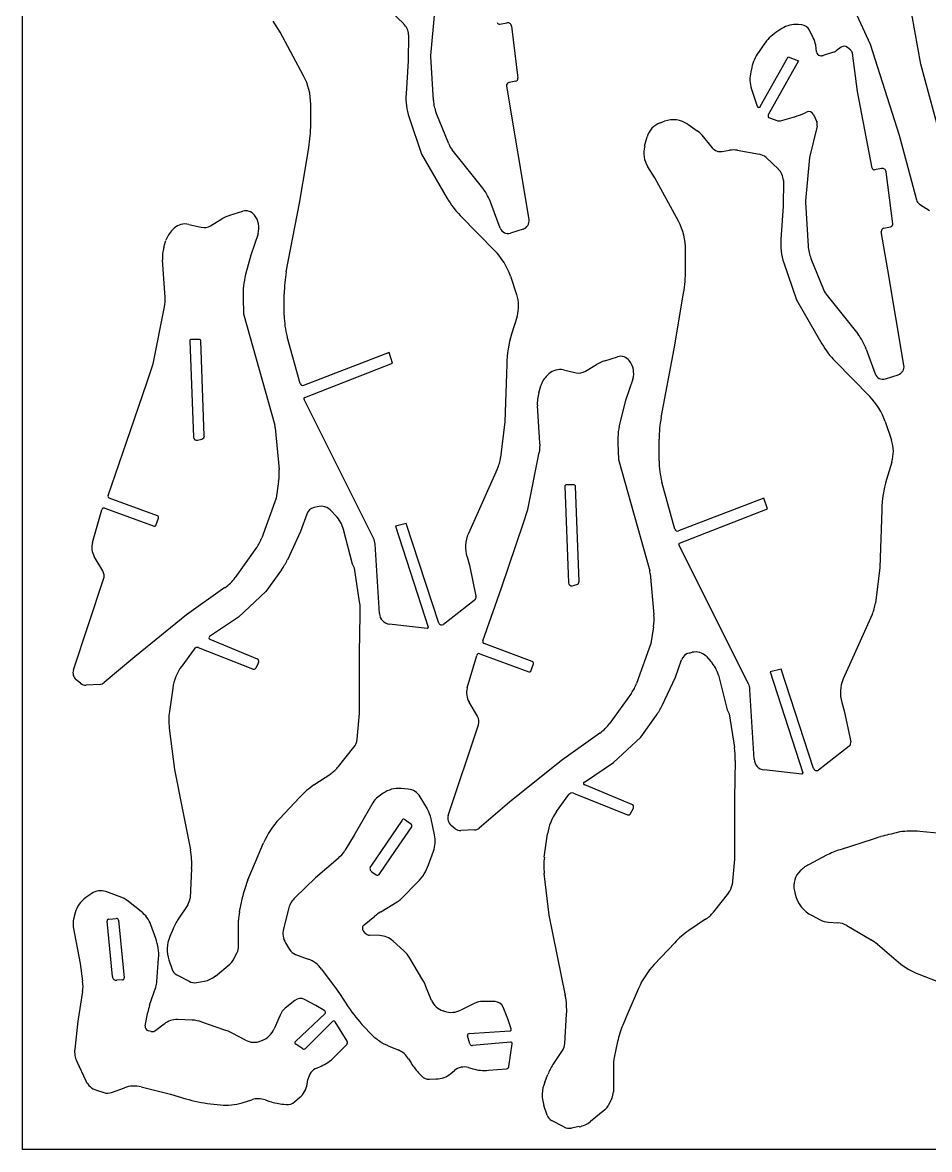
# Model space of a CAD drawing. Extents: x 0 to 611, y 0 to 482.
# Drawn here: x 0 to 250.7, y 0 to 311.5 of the extents above; entities that cross this region are included whole.
import ezdxf

# ---------------------------------------------------------------- set-up
doc = ezdxf.new("R2010")
doc.units = 0
doc.layers.add('CYAN', color=4, linetype='CONTINUOUS')

msp = doc.modelspace()

# ---------------------------------------------------------------- linework, layer by layer
at = {"layer": 'CYAN'}
for p, q in [((0, 0), (0, 482.07)), ((219.94, 337.07), (234.33, 305.51)), ((248.38, 300.01), (244.41, 321.91)), ((71.23, 308.84), (69.25, 311.9)), ((101.92, 314.44), (105.33, 311.21)), ((112.84, 302.41), (113.98, 314.44)), ((77.72, 296.81), (71.23, 308.84)), ((131.96, 311.07), (133.87, 311.45)), ((135.19, 310.51), (136.96, 296.15)), ((209.93, 309.85), (208.3, 308.77)), ((215.42, 310.9), (214.48, 311)), ((218.62, 307.31), (217.54, 309.43)), ((106.72, 308.15), (106.65, 300.95)), ((204.96, 305.47), (203.43, 303.28)), ((234.33, 305.51), (242.39, 280.37)), ((219.52, 303.46), (219.28, 305.26)), ((224.25, 303.35), (221.33, 302.45)), ((226.34, 304.71), (224.98, 303.7)), ((228.98, 303.84), (228.04, 304.64)), ((230.82, 292.47), (229.43, 303.07)), ((106.65, 300.95), (106.03, 291.85)), ((113.6, 289.97), (112.84, 302.1)), ((201.62, 299.11), (201.34, 297.89)), ((203.98, 288.3), (211.7, 302.06)), ((214.55, 300.92), (206.17, 286)), ((211.7, 302.06), (214.55, 300.92)), ((255.5, 273.46), (248.38, 300.01)), ((133.8, 293.93), (140.02, 257.08)), ((136.34, 295.28), (134.5, 294.94)), ((201.55, 293.13), (203.11, 288.4)), ((234.89, 271.27), (230.82, 292.47)), ((79.67, 283.4), (79.67, 288.92)), ((216.19, 286.49), (216.77, 286.77)), ((106.86, 285.28), (110.33, 275.12)), ((117.84, 277.97), (114.37, 286.56)), ((176.28, 283.78), (177.53, 284.23)), ((206.48, 285.17), (208.82, 284.37)), ((209.51, 284.37), (213.47, 285.49)), ((218.65, 286.11), (219.56, 284.09)), ((183.92, 283.4), (186.53, 281.59)), ((187.85, 280.37), (190.63, 276.93)), ((219.7, 282.88), (217.61, 274.22)), ((242.39, 280.37), (247.16, 262.47)), ((172, 277.35), (172.7, 279.95)), ((78.49, 272.97), (79.15, 276.97)), ((110.33, 275.12), (117.39, 262.92)), ((127.27, 265.7), (118.82, 276.31)), ((193.45, 275.89), (195.43, 276.2)), ((197.62, 276.2), (203.71, 275.12)), ((205.58, 274.22), (208.96, 270.95)), ((217.61, 274.22), (216.5, 262.19)), ((76.58, 261.6), (78.49, 272.97)), ((174.85, 268.59), (172.91, 271.65)), ((237.5, 271.19), (235.58, 270.82)), ((181.36, 256.6), (174.85, 268.59)), ((240.59, 255.9), (238.78, 270.29)), ((210.35, 267.89), (210.31, 260.73)), ((216.5, 262.19), (216.46, 261.85)), ((216.46, 261.85), (217.19, 249.71)), ((57.32, 258.23), (60.9, 259.34)), ((72.93, 242.62), (76.58, 261.6)), ((132.06, 254.68), (129.59, 261.43)), ((210.31, 260.73), (209.65, 251.59)), ((247.99, 261.32), (250.74, 259.55)), ((45.95, 255.73), (49.43, 254.93)), ((52, 255.34), (55.1, 257.26)), ((121.01, 258.19), (130.57, 248.42)), ((41.47, 254.2), (41.92, 254.65)), ((65.11, 253.15), (63.09, 247.24)), ((138.39, 254.41), (134.91, 253.3)), ((239.23, 243.14), (237.43, 253.71)), ((238.12, 254.72), (239.96, 255.03)), ((39.11, 249.4), (39.66, 251.31)), ((63.09, 247.24), (61.67, 241.85)), ((183.3, 243.14), (183.3, 248.71)), ((217.96, 246.31), (221.47, 237.72)), ((39.42, 235.63), (38.69, 245.86)), ((210.49, 245.05), (213.96, 234.87)), ((243.68, 216.83), (239.23, 243.14)), ((134.87, 241.44), (136.61, 236.36)), ((60.97, 235.49), (61.11, 230.98)), ((72.37, 230.56), (72.37, 236.54)), ((180.2, 221.35), (182.78, 236.75)), ((213.96, 234.87), (221.02, 222.67)), ((222.44, 236.05), (230.89, 225.45)), ((36.08, 217.18), (39.25, 232.92)), ((61.11, 230.98), (69.73, 200.21)), ((136.72, 230.28), (135.22, 225.41)), ((76.75, 211.72), (73.14, 224.68)), ((46.27, 223.54), (47.31, 196.87)), ((48.91, 223.92), (46.61, 223.92)), ((50.26, 197.29), (49.33, 223.5)), ((176.56, 202.37), (180.2, 221.35)), ((233.26, 221.21), (235.69, 214.43)), ((101.33, 220.27), (77.72, 211.23)), ((102.31, 217.35), (101.33, 220.27)), ((160.95, 218.01), (164.53, 219.12)), ((34.34, 211.96), (36.08, 217.18)), ((78.04, 207.86), (102.31, 217.35)), ((133.9, 217.07), (133.38, 201.15)), ((149.58, 215.47), (153.05, 214.7)), ((155.63, 215.12), (158.72, 217)), ((224.63, 217.94), (234.23, 208.17)), ((28.78, 195.52), (34.34, 211.96)), ((145.06, 213.98), (145.55, 214.39)), ((168.7, 212.93), (166.72, 207.02)), ((238.54, 213.04), (242.05, 214.15)), ((142.73, 209.18), (143.26, 211.06)), ((97.02, 168.96), (77.83, 207.34)), ((166.72, 207.02), (165.29, 201.6)), ((143.05, 195.38), (142.35, 205.6)), ((69.87, 199.48), (70.91, 188.01)), ((133.38, 201.15), (132.16, 191.31)), ((238.51, 201.19), (240.24, 196.11)), ((48.35, 196.04), (49.6, 196.39)), ((176, 190.34), (176, 196.32)), ((23.67, 180.82), (28.78, 195.52)), ((164.6, 195.24), (164.74, 190.72)), ((139.74, 176.95), (142.87, 192.67)), ((164.74, 190.72), (173.39, 159.95)), ((131.26, 188.08), (123.26, 170.28)), ((240.31, 190.03), (238.85, 185.16)), ((70.81, 184.67), (70.12, 180.05)), ((180.38, 171.5), (176.77, 184.46)), ((149.89, 183.32), (150.94, 156.62)), ((152.5, 183.7), (150.24, 183.7)), ((153.89, 157.04), (152.92, 183.25)), ((37.3, 175.18), (23.98, 180.08)), ((70.12, 180.05), (66.15, 169.1)), ((81.48, 177.68), (80.61, 177.47)), ((204.96, 180.05), (181.36, 170.98)), ((205.93, 177.13), (204.96, 180.05)), ((19.33, 167.81), (21.9, 176.81)), ((22.77, 177.27), (36.36, 172.26)), ((36.85, 172.51), (37.61, 174.52)), ((78.56, 175.6), (76.86, 170.8)), ((86.63, 175.18), (85.45, 176.47)), ((138.49, 173.2), (139.74, 176.95)), ((181.67, 167.64), (205.93, 177.13)), ((237.53, 176.85), (237.01, 160.9)), ((91.21, 161.8), (88.75, 171.36)), ((106.09, 173.03), (103.14, 172.3)), ((103.14, 172.3), (112.1, 144.35)), ((115.1, 145.53), (106.09, 173.03)), ((132.41, 155.26), (138.49, 173.2)), ((76.86, 170.8), (73.21, 162.98)), ((64.73, 166.39), (58.78, 158.08)), ((98.65, 148.13), (97.47, 167.36)), ((200.68, 128.74), (181.49, 167.12)), ((22.18, 159.99), (19.85, 163.92)), ((122.89, 163.81), (123.55, 161.52)), ((71.61, 160.27), (67.3, 154.22)), ((91.77, 160.69), (91.21, 161.8)), ((93.2, 151.37), (91.77, 160.69)), ((123.55, 161.52), (125.35, 152.97)), ((173.5, 159.23), (174.54, 147.76)), ((237.01, 160.9), (235.79, 151.06)), ((14.08, 132.56), (22.42, 157.63)), ((151.98, 155.82), (153.23, 156.17)), ((55.97, 155.3), (45.36, 147.76)), ((67.3, 154.22), (59.72, 147.16)), ((127.27, 140.59), (132.41, 155.26)), ((124.9, 151.79), (116.38, 145.15)), ((45.36, 147.76), (31.04, 136.18)), ((59.72, 147.16), (51.73, 141.77)), ((93.16, 137.33), (93.37, 147.76)), ((234.89, 147.86), (229.5, 135.8)), ((111.86, 144.04), (101.4, 145.22)), ((112.1, 144.35), (111.86, 144.04)), ((174.44, 144.45), (173.74, 139.83)), ((51.79, 141.08), (64.87, 135.65)), ((47.41, 138.34), (44.01, 133.64)), ((63.65, 132.77), (48.67, 138.71)), ((93.16, 120.47), (93.16, 137.33)), ((140.92, 134.93), (127.61, 139.83)), ((173.74, 139.83), (169.78, 128.84)), ((184.27, 137.22), (185.14, 137.43)), ((31.04, 136.18), (22.6, 129.05)), ((65.24, 134.65), (64.48, 133.09)), ((122.95, 127.59), (125.56, 136.56)), ((126.43, 137.05), (139.99, 132.01)), ((140.51, 132.25), (141.24, 134.27)), ((180.49, 130.55), (182.19, 135.34)), ((189.07, 136.25), (190.25, 134.93)), ((229.5, 135.8), (226.89, 130.06)), ((192.37, 131.11), (194.84, 121.54)), ((209.72, 132.8), (206.73, 132.04)), ((206.73, 132.04), (215.74, 104.09)), ((218.72, 105.31), (209.72, 132.8)), ((16.03, 128.88), (14.87, 129.82)), ((21.34, 128.56), (17.55, 128.36)), ((176.83, 122.72), (180.49, 130.55)), ((41.54, 127.49), (40.6, 121.06)), ((168.35, 126.17), (162.41, 117.86)), ((202.25, 107.88), (201.1, 127.1)), ((125.8, 119.74), (123.47, 123.67)), ((194.84, 121.54), (195.4, 120.43)), ((226.54, 123.56), (227.17, 121.27)), ((92.53, 113.41), (93.16, 120.47)), ((170.92, 113.96), (175.24, 120.05)), ((195.4, 120.43), (196.82, 111.11)), ((227.17, 121.27), (228.98, 112.72)), ((40.57, 116.5), (41.99, 104.99)), ((117.7, 92.31), (126.05, 117.37)), ((159.59, 115.08), (148.99, 107.5)), ((163.34, 106.94), (170.92, 113.96)), ((87.35, 105.86), (91.6, 111.19)), ((228.56, 111.53), (220.04, 104.89)), ((148.99, 107.5), (134.67, 95.96)), ((155.35, 101.52), (163.34, 106.94)), ((197, 107.53), (196.82, 97.07)), ((41.99, 104.99), (44.21, 93.91)), ((80.58, 100.76), (85.2, 103.88)), ((215.49, 103.78), (205.03, 104.93)), ((215.74, 104.09), (215.49, 103.78)), ((106.61, 99.61), (104.63, 99.78)), ((168.49, 95.4), (155.45, 100.82)), ((71.02, 91.4), (76.69, 97.42)), ((99.7, 98.46), (98.24, 97.42)), ((111.93, 94.12), (109.95, 97.52)), ((147.64, 93.38), (151.04, 98.08)), ((152.29, 98.5), (167.27, 92.51)), ((196.82, 97.07), (196.82, 80.21)), ((44.21, 93.91), (46.4, 82.85)), ((96.81, 95.78), (91.73, 86.85)), ((134.67, 95.96), (126.22, 88.8)), ((168.11, 92.86), (168.88, 94.39)), ((104.95, 91.06), (96.26, 78.3)), ((106.44, 90.61), (105.61, 91.19)), ((107.41, 89.95), (106.44, 90.61)), ((113.88, 86.99), (112.97, 91.44)), ((103.07, 82.61), (107.59, 89.14)), ((119.65, 88.66), (118.51, 89.6)), ((124.97, 88.34), (121.18, 88.13)), ((144.26, 80.84), (145.16, 87.23)), ((242.54, 87.76), (242.19, 87.68)), ((260.16, 86.71), (248.1, 87.89)), ((63.65, 77.74), (66.64, 84.73)), ((91.73, 86.85), (89.09, 82.61)), ((235.2, 85.81), (226.03, 82.85)), ((98.59, 76.04), (103.07, 82.61)), ((112.25, 78.68), (113.6, 82.47)), ((222.27, 81.32), (217.47, 78.79)), ((87.25, 80.45), (80.96, 75.07)), ((196.82, 80.21), (196.16, 73.19)), ((46.75, 77.64), (46.3, 69.47)), ((62.33, 74.58), (63.65, 77.74)), ((80.96, 75.07), (75.36, 69.68)), ((96.53, 76.77), (97.78, 75.9)), ((145.62, 64.74), (144.23, 76.25)), ((104.81, 69.4), (109.29, 73.96)), ((19.12, 70.76), (17.48, 69.61)), ((26.73, 69.95), (23.01, 71.27)), ((32.81, 65.75), (29.27, 68.57)), ((59.96, 65.65), (60.9, 70.06)), ((195.22, 70.93), (190.98, 65.61)), ((213.4, 71.48), (213.58, 70.61)), ((45.68, 67.63), (43.07, 63.7)), ((73.63, 66.76), (72.13, 60.99)), ((99.04, 65.65), (103.59, 68.42)), ((14.56, 65.4), (14.11, 63.7)), ((24.85, 47.78), (23.36, 63.14)), ((23.74, 63.67), (24.99, 63.77)), ((24.99, 63.77), (25.93, 63.87)), ((26.52, 63.35), (28.09, 47.47)), ((59.72, 56.15), (59.72, 63.35)), ((94.41, 62.1), (97.37, 64.5)), ((150.07, 42.6), (145.62, 64.74)), ((188.83, 63.63), (184.21, 60.5)), ((218.27, 64.64), (220.53, 63.46)), ((222.79, 62.83), (225.36, 62.66)), ((14.04, 61.54), (15.92, 51.43)), ((36.85, 58.31), (35.49, 62.1)), ((41.6, 60.95), (40.7, 58.83)), ((94.76, 59.81), (94.24, 60.43)), ((98.76, 59.11), (95.94, 59.21)), ((227.87, 61.89), (234.58, 57.96)), ((72.72, 57.1), (73.84, 55.25)), ((105.4, 54.94), (102.44, 57.62)), ((180.31, 57.16), (174.64, 51.15)), ((236.35, 56.71), (242.22, 51.74)), ((58.26, 52.33), (59.3, 54.41)), ((75.5, 53.93), (79.01, 52.64)), ((15.92, 51.43), (16.61, 46.49)), ((37.16, 46.46), (37.61, 52.82)), ((40.49, 52.4), (41.4, 49.72)), ((53.36, 47.95), (57.35, 51.22)), ((82.7, 49.86), (86.73, 44.41)), ((110.4, 47.29), (107.1, 52.85)), ((27.6, 46.91), (26.07, 46.77)), ((42.62, 48.3), (46.03, 46.49)), ((247.78, 48.47), (257.83, 44.58)), ((16.61, 43.64), (15.26, 35.51)), ((35.14, 39.85), (36.85, 44.89)), ((48.18, 46.15), (50.26, 46.52)), ((86.73, 44.41), (87.67, 43.15)), ((113.11, 41.21), (111.52, 45.07)), ((170.3, 44.51), (167.27, 37.49)), ((75.29, 41.21), (72.65, 39.05)), ((81.07, 39.82), (77.97, 41.45)), ((87.67, 43.15), (90.07, 39.43)), ((130.64, 40.86), (127.27, 40.93)), ((33.89, 34.19), (34.62, 37.94)), ((75.43, 29.84), (83.63, 37.63)), ((83.57, 38.29), (81.07, 39.82)), ((116.66, 38.18), (116.31, 38.29)), ((124.9, 40.37), (121.18, 38.53)), ((134.18, 36.1), (132.86, 39.33)), ((149.93, 29.25), (150.41, 37.39)), ((167.27, 37.49), (165.95, 34.36)), ((15.26, 35.51), (14.42, 27.72)), ((39.14, 34.67), (36.88, 32.93)), ((46.89, 35.75), (42.86, 35.89)), ((55.65, 33.11), (49.57, 35.23)), ((71.19, 37.14), (69.56, 33.32)), ((85.72, 35.37), (78.25, 27.89)), ((89.72, 29.95), (86.42, 35.3)), ((135.12, 33.32), (134.18, 36.1)), ((35.59, 32.62), (34.83, 32.83)), ((61.63, 30.22), (57.95, 32.14)), ((94.45, 33.94), (96.32, 31.96)), ((123.68, 29.21), (123.05, 31.44)), ((123.47, 32.06), (134.74, 32.76)), ((66.29, 30.12), (65.98, 30.01)), ((77.45, 27.82), (75.53, 29.08)), ((86.07, 25.46), (89.62, 29)), ((101.3, 28.59), (103.87, 27.51)), ((134.91, 29.66), (124.38, 28.76)), ((134.46, 22.92), (135.36, 29.18)), ((164.53, 29.81), (163.59, 25.43)), ((106.72, 25.04), (107.41, 23.93)), ((146.66, 23.48), (149.3, 27.37)), ((14.98, 24.35), (17.48, 19)), ((81.38, 22.51), (82.56, 23.03)), ((118.4, 20.98), (119.41, 21.81)), ((123.3, 22.64), (124.52, 22.3)), ((128.79, 21.88), (133.8, 22.3)), ((163.34, 23.09), (163.34, 15.9)), ((78.7, 18.05), (78.91, 19.37)), ((109.81, 20.84), (110.33, 20.32)), ((112.52, 19.41), (114.4, 19.48)), ((144.37, 18.58), (145.24, 20.73)), ((20.47, 16.39), (22.52, 15.73)), ((24.61, 15.76), (28.16, 17.05)), ((32.78, 17.29), (40.88, 15.31)), ((40.88, 15.31), (45.12, 14.02)), ((52, 12.63), (54.71, 12.32)), ((60.69, 12.91), (63.37, 13.75)), ((67.12, 13.71), (68.38, 13.29)), ((72.2, 12.49), (72.93, 12.39)), ((75.19, 13.12), (76.61, 14.33)), ((162.93, 14.16), (161.89, 12.08)), ((145.03, 9.47), (144.12, 12.18)), ((160.98, 10.96), (156.98, 7.7)), ((149.65, 6.23), (146.24, 8.05)), ((153.89, 6.31), (151.81, 5.92)), ((610.62, 0), (0, 0))]:
    msp.add_line(p, q, dxfattribs=at)
for centre, radius, start, end in [((102.3, 307.99), 4.42, 2.0117, 46.7237), ((131.82, 311.62), 0.565, 189.9036, 284.3269), ((134.12, 310.41), 1.07, 5.4237, 103.896), ((214.89, 298.77), 11.98, 123.3952, 145.9832), ((213.87, 303.8), 7.22, 85.1497, 123.1004), ((215.16, 308.25), 2.66, 26.3675, 84.4781), ((212.82, 304.32), 6.53, 8.3235, 27.3359), ((115.03, 302.26), 2.2, 175.9255, 184.0745), ((213.55, 296.41), 12.23, 145.8028, 167.2242), ((220.7, 303.57), 1.19, 185.4227, 222.8684), ((220.75, 303.56), 1.22, 220.9834, 256.29), ((220.75, 304.21), 1.86, 261.2643, 288.263), ((223.64, 305.61), 2.34, 285.0918, 304.9934), ((227.14, 303.59), 1.38, 49.4675, 125.6935), ((228.04, 302.77), 1.42, 12.1283, 48.607), ((62.66, 288.9), 17.01, 0.0642, 27.7005), ((136.2, 296.04), 0.772, 280.4489, 8.2518), ((209.96, 295.89), 8.85, 166.8883, 198.1597), ((134.67, 294.07), 0.885, 101.592, 189.1597), ((122.65, 290.62), 16.67, 175.7735, 198.6954), ((124.34, 290.6), 10.76, 183.3597, 202.0395), ((203.57, 288.53), 0.473, 195.4576, 331.1686), ((217.38, 285.49), 1.41, 25.9083, 115.3649), ((178.15, 278.44), 5.66, 109.2877, 164.5152), ((179.92, 277.63), 7.02, 55.2207, 109.9211), ((206.7, 285.72), 0.593, 151.8879, 249.1338), ((209.17, 285.45), 1.13, 252.1399, 287.8601), ((208.33, 303.49), 18.72, 285.9575, 294.8208), ((217.89, 283.29), 1.85, 347.148, 25.7801), ((40.53, 283.34), 39.14, 350.6321, 0.0884), ((182.85, 276.27), 6.47, 39.3257, 55.2772), ((124.03, 280.48), 6.68, 202.0596, 218.7092), ((178.79, 275.51), 7.03, 164.8002, 213.2628), ((192.94, 278.83), 2.99, 219.5077, 279.8619), ((196.53, 269.66), 6.64, 80.5036, 99.4964), ((203.14, 271.55), 3.61, 47.4796, 81.0125), ((235.45, 271.37), 0.574, 190.8808, 283.3497), ((237.71, 270.13), 1.08, 8.6681, 101.276), ((205.93, 267.73), 4.42, 2.1035, 46.8183), ((114.72, 256.11), 15.79, 19.6836, 37.4247), ((138.15, 275.06), 24.04, 210.3127, 224.5358), ((249.07, 262.99), 1.98, 195.0974, 236.993), ((61.75, 256.54), 2.93, 36.9512, 106.8898), ((44.96, 251.36), 4.48, 77.1599, 132.671), ((60.01, 249.03), 9.58, 106.3052, 120.8725), ((59.93, 254.81), 5.44, 342.2395, 39.9177), ((137.69, 256.67), 2.37, 287.1319, 10.113), ((166.3, 248.7), 17, 0.0126, 27.6699), ((239.82, 255.79), 0.778, 280.8764, 7.8243), ((45.83, 249.45), 6.45, 132.5527, 163.2013), ((50.21, 258.26), 3.42, 256.7452, 301.5291), ((134.21, 255.49), 2.3, 200.4845, 287.6467), ((238.3, 253.85), 0.882, 101.3699, 189.3818), ((48.7, 246.47), 10.03, 162.9936, 183.4967), ((226.28, 250.39), 16.68, 175.8659, 198.6687), ((227.94, 250.33), 10.76, 183.2635, 201.9436), ((117.36, 235.46), 18.51, 18.8595, 44.4762), ((144.16, 243.12), 39.14, 350.6324, 0.0361), ((83.41, 236.26), 22.45, 165.5613, 181.9482), ((104.58, 236.65), 32.21, 169.3173, 180.2022), ((227.67, 240.21), 6.68, 201.9183, 218.5433), ((29.34, 234.92), 10.11, 348.6015, 4.0565), ((127.3, 233.16), 9.85, 342.9727, 18.9483), ((94.44, 230.45), 22.07, 179.7369, 195.1609), ((163.8, 216.62), 29.9, 162.8898, 179.1353), ((218.45, 215.74), 15.79, 20.2825, 37.978), ((46.61, 223.57), 0.349, 89.8621, 185.769), ((48.91, 223.5), 0.42, 0, 90), ((241.77, 234.8), 24.04, 210.3127, 224.5358), ((165.36, 216.31), 2.94, 36.3592, 106.5131), ((148.59, 211.11), 4.48, 77.2135, 132.7767), ((153.83, 218.04), 3.42, 256.8868, 301.6478), ((163.76, 208.85), 9.58, 107.0373, 121.6876), ((163.55, 214.6), 5.42, 342.1076, 39.5537), ((241.36, 216.41), 2.36, 286.9992, 10.2457), ((149.44, 209.25), 6.44, 132.8246, 163.7375), ((237.84, 215.23), 2.3, 200.4096, 287.5267), ((77.46, 211.91), 0.729, 195.2262, 291.6437), ((152.36, 206.34), 10.04, 163.5532, 184.1886), ((78.16, 207.51), 0.372, 108.9568, 207.2134), ((220.97, 195.25), 18.51, 18.7102, 44.2684), ((65.89, 199.1), 4, 5.4659, 16.0592), ((187.07, 196), 22.49, 165.5767, 181.9328), ((208.21, 196.4), 32.21, 169.3183, 180.1391), ((48.17, 196.88), 0.859, 180.3379, 282.4229), ((49.37, 197.25), 0.895, 285.1597, 2.6954), ((132.97, 194.66), 10.11, 348.6015, 4.0565), ((230.89, 192.96), 9.87, 342.7169, 18.6392), ((121.18, 192.62), 11.06, 335.7197, 353.1773), ((198.07, 190.24), 22.07, 179.7369, 195.1609), ((57.29, 186.78), 13.68, 351.1389, 5.1526), ((267.43, 176.36), 29.9, 162.8863, 179.0623), ((24.19, 180.61), 0.563, 158.0851, 248.0851), ((150.24, 183.35), 0.346, 89.4065, 185.326), ((152.5, 183.28), 0.415, 355.129, 90.0991), ((82.41, 173.66), 4.13, 42.7948, 103.0607), ((22.53, 176.67), 0.65, 68.5537, 166.7678), ((37.12, 174.7), 0.516, 340.3014, 70.3014), ((81.26, 174.7), 2.85, 103.2095, 161.5377), ((80.18, 169.11), 8.86, 14.7196, 43.2673), ((36.47, 172.65), 0.409, 255.0406, 338.654), ((181.08, 171.64), 0.719, 191.45, 292.3685), ((55.55, 172.93), 11.27, 324.5236, 340.1371), ((93.32, 167.06), 4.16, 4.1643, 27.2157), ((131.58, 166.55), 9.12, 155.8371, 197.4736), ((24.15, 166.48), 5.01, 164.5259, 210.7443), ((181.82, 167.3), 0.372, 113.8781, 209.2521), ((57.86, 170.18), 16.95, 324.1976, 334.8492), ((19.72, 158.54), 2.85, 341.2976, 30.5841), ((169.49, 159.04), 4.01, 2.7492, 13.2457), ((49.35, 164.81), 11.59, 304.8066, 324.4556), ((151.8, 156.67), 0.871, 183.6114, 281.6023), ((153, 157.03), 0.888, 284.8689, 0.7616), ((124.21, 152.73), 1.17, 306.473, 11.8422), ((75.26, 148.69), 18.13, 357.035, 8.4809), ((224.82, 152.44), 11.06, 335.5436, 352.8214), ((101.78, 148.33), 3.13, 183.5766, 263.0255), ((160.91, 146.52), 13.69, 351.2934, 5.1722), ((115.88, 145.82), 0.837, 200.1411, 306.5587), ((51.9, 141.44), 0.377, 117.535, 253.2991), ((127.81, 140.38), 0.581, 158.237, 250.1059), ((48.27, 137.75), 1.04, 67.9006, 145.6487), ((126.19, 136.45), 0.639, 68.4708, 170.2447), ((184.89, 134.44), 2.85, 102.5836, 161.5185), ((186.07, 133.4), 4.13, 43.4925, 103.0287), ((64.57, 134.97), 0.744, 334.6358, 66.7018), ((140.75, 134.44), 0.515, 340.4107, 71.0405), ((183.8, 128.85), 8.86, 14.7196, 43.2673), ((16.44, 131.76), 2.5, 161.25, 231.1359), ((55.14, 125.59), 13.74, 144.1415, 172.063), ((63.89, 133.4), 0.67, 248.8473, 332.1744), ((140.12, 132.39), 0.408, 250.2328, 340.2328), ((17.46, 130.58), 2.23, 229.8939, 272.2914), ((21.23, 130.69), 2.13, 273.0018, 309.8428), ((159.19, 132.75), 11.28, 324.2959, 339.7326), ((196.94, 126.92), 4.16, 2.4818, 25.8868), ((235.18, 126.36), 9.08, 155.9239, 197.9507), ((127.77, 126.23), 5.01, 164.2832, 210.8717), ((161.54, 130.03), 16.95, 323.9145, 334.4608), ((58.02, 118.64), 17.58, 172.1068, 186.9874), ((123.34, 118.28), 2.86, 341.4025, 30.4793), ((153, 124.58), 11.56, 304.7851, 324.4772), ((88.02, 114), 4.54, 321.7881, 352.5999), ((227.81, 112.46), 1.19, 308.9811, 12.4129), ((178.89, 108.45), 18.13, 357.1053, 8.4567), ((205.38, 108.04), 3.13, 182.9322, 263.5891), ((79.73, 112), 9.79, 303.992, 321.1877), ((219.53, 105.55), 0.835, 196.3267, 308.373), ((93.72, 81.5), 23.31, 124.3186, 136.9566), ((103.95, 92.45), 7.36, 84.6599, 125.2722), ((155.41, 101.17), 0.352, 98.821, 277.8539), ((101.13, 93.45), 4.91, 126.0545, 151.5737), ((106.25, 95.31), 4.31, 30.9073, 85.156), ((151.92, 97.52), 1.05, 69.2642, 147.7701), ((104.29, 89.59), 8.87, 11.9992, 30.6258), ((168.2, 94.71), 0.748, 334.7119, 66.997), ((87.69, 75.69), 22.91, 136.686, 156.7463), ((105.34, 90.84), 0.446, 52.6331, 150.9866), ((120.08, 91.54), 2.5, 162.0148, 231.0112), ((158.77, 85.34), 13.74, 144.1471, 172.0574), ((167.5, 93.14), 0.669, 250.1787, 335.1196), ((107.1, 89.46), 0.579, 326.962, 57.461), ((121.09, 90.36), 2.23, 229.9386, 272.3846), ((124.9, 90.47), 2.13, 271.7248, 308.2414), ((256.13, 23.59), 65.59, 102.2708, 104.7396), ((245.86, 65.92), 22.09, 84.1872, 98.6554), ((105.76, 85.22), 8.31, 340.7097, 12.2987), ((255.72, 23.5), 65.6, 106.2904, 108.2332), ((255.09, 23.34), 65.58, 103.8027, 105.7164), ((25.58, 78.85), 21.2, 356.7395, 10.8974), ((80.97, 87.69), 9.58, 310.9602, 327.9688), ((233.18, 59.9), 24.04, 107.3247, 117.0022), ((97.16, 77.67), 1.1, 145.1364, 235.3151), ((99.96, 83.08), 13.05, 315.6333, 340.3037), ((161.68, 78.41), 17.58, 172.0497, 187.0516), ((222.9, 68.46), 11.66, 117.7298, 132.3491), ((98.11, 76.4), 0.601, 237.0337, 322.4452), ((219.11, 72.85), 5.87, 133.8819, 193.4987), ((85.85, 64.66), 25.53, 157.1348, 167.785), ((191.65, 73.75), 4.55, 321.7496, 352.9242), ((21.71, 63.55), 7.39, 124.9265, 165.4964), ((21.57, 67.2), 4.32, 70.5226, 124.5742), ((23.8, 61.57), 8.89, 51.9975, 70.7247), ((42.58, 69.7), 3.73, 326.1712, 356.3999), ((79.75, 65.1), 6.34, 133.7783, 164.8495), ((100.16, 73.94), 6.49, 301.8538, 315.672), ((222.46, 72.77), 9.15, 193.6152, 242.7297), ((27.72, 59.21), 8.29, 20.4272, 52.0969), ((70.74, 63.33), 11.02, 167.8707, 179.9088), ((107.36, 51.75), 16.2, 120.9101, 128.0719), ((183.36, 71.74), 9.79, 303.992, 321.1877), ((18.83, 62.46), 4.88, 165.3307, 190.8403), ((23.81, 63.22), 0.455, 98.2874, 189.0339), ((25.97, 63.32), 0.553, 3.0925, 93.7131), ((56.2, 54.92), 15.79, 146.2542, 157.5488), ((223.1, 68.36), 5.54, 242.3418, 266.8139), ((225.03, 57.09), 5.58, 59.3872, 86.5615), ((76.9, 59.72), 4.93, 165.0504, 212.1234), ((95.12, 61.18), 1.16, 127.89, 220.1993), ((96.01, 60.82), 1.6, 218.9621, 267.6754), ((197.26, 41.2), 23.3, 124.0727, 130.414), ((24.57, 53.81), 13.08, 355.666, 20.1381), ((49.23, 55.33), 9.22, 157.6937, 198.5663), ((55.83, 56.16), 3.89, 333.3084, 359.9244), ((98.57, 53.35), 5.76, 47.7514, 88.0998), ((197.38, 41.3), 23.3, 130.8079, 137.102), ((227.92, 46.65), 13.13, 50.0807, 59.5451), ((76.62, 57.05), 3.32, 212.7823, 250.2508), ((99.36, 48.25), 9.01, 30.7091, 47.8877), ((55.22, 53.88), 3.41, 308.7759, 333.0828), ((76.2, 45.1), 8.05, 36.2608, 69.5825), ((191.36, 35.48), 22.91, 136.8411, 156.7879), ((254.74, 66.7), 19.51, 230.0806, 249.1072), ((25.93, 47.84), 1.08, 183.4769, 277.3017), ((27.66, 47.35), 0.444, 262.7312, 14.5452), ((43.77, 50.52), 2.5, 198.5651, 242.5977), ((49.06, 53.2), 6.78, 280.2081, 309.314), ((94.66, 38.01), 18.28, 22.7207, 30.5329), ((7.13, 45.07), 9.59, 351.4338, 8.5662), ((30.66, 46.94), 6.52, 341.6952, 355.7694), ((47.6, 49.4), 3.31, 241.5693, 280.0759), ((76.81, 39.3), 2.44, 61.7143, 128.5355), ((117.88, 43.22), 5.18, 202.8465, 252.3179), ((127.22, 35.86), 5.08, 89.4362, 117.1259), ((130.6, 38.43), 2.43, 21.7891, 89.0625), ((129.25, 38.59), 21.2, 356.7397, 10.8972), ((50.48, 34.64), 16.2, 161.2352, 168.2546), ((75.83, 35.11), 5.07, 128.8297, 156.3462), ((83.35, 37.93), 0.419, 313.3887, 58.0325), ((121.18, 59.76), 37.16, 213.1614, 224.0053), ((118.49, 43.94), 6.04, 252.3543, 296.4431), ((42.68, 30.12), 5.77, 88.2285, 127.8634), ((46.52, 26.72), 9.04, 70.2854, 87.6387), ((86.04, 35.08), 0.435, 30.6171, 137.5706), ((189.49, 24.47), 25.53, 157.2115, 167.9256), ((35.04, 33.98), 1.17, 169.616, 259.616), ((35.9, 34.18), 1.58, 258.8323, 308.3607), ((49.7, 15.83), 18.27, 63.1578, 70.9878), ((64, 35.73), 6.05, 292.1655, 336.559), ((106.94, 42.27), 14.8, 224.1613, 235.9376), ((123.5, 31.59), 0.475, 93.6497, 198.4632), ((134.72, 33.18), 0.42, 271.6773, 19.2534), ((64.03, 34.81), 5.18, 242.4064, 292.0583), ((75.77, 29.5), 0.484, 134.9966, 240.2518), ((89.11, 29.54), 0.737, 313.8163, 33.8238), ((106.94, 42.27), 14.8, 235.9212, 247.5703), ((124.29, 29.38), 0.627, 195.719, 278.5115), ((134.95, 29.25), 0.42, 350.8186, 94.7762), ((146.21, 29.44), 3.73, 326.2216, 357.0184), ((20.72, 27.03), 6.33, 173.7359, 205.0565), ((77.8, 28.36), 0.64, 236.4239, 313.8873), ((77.81, 33.64), 11.63, 294.1172, 315.2731), ((101.5, 21.9), 6.09, 31.1146, 67.1485), ((174.36, 23.11), 11.02, 167.871, 180.0956), ((83.04, 18.65), 4.2, 113.3261, 170.1078), ((122.8, 33.4), 18.07, 211.6216, 224.0513), ((122.13, 18.59), 4.22, 73.9371, 130.2404), ((127.76, 33.49), 11.65, 253.8506, 275.0788), ((133.73, 23.03), 0.734, 275.2006, 351.5873), ((159.91, 14.88), 15.8, 147.0195, 158.2603), ((21.96, 21.1), 4.95, 205.2175, 252.5085), ((112.46, 22.36), 2.95, 223.8668, 271.1836), ((114.29, 25.88), 6.4, 271.0212, 309.9777), ((23.51, 18.88), 3.31, 252.5857, 289.3898), ((30.87, 9.47), 8.05, 76.27, 109.6775), ((72.37, 19.16), 6.43, 311.3205, 350.0694), ((152.87, 15.05), 9.21, 157.4663, 198.1285), ((159.46, 15.9), 3.88, 333.3037, 359.9291), ((55.9, 49.59), 37.17, 253.1455, 263.985), ((56.27, 27.02), 14.79, 263.9602, 287.3926), ((65.19, 7.91), 6.11, 71.5927, 107.3072), ((73.96, 30.47), 18.06, 252.002, 264.4111), ((73.22, 15.35), 2.97, 264.354, 311.5099), ((147.39, 10.26), 2.5, 198.5651, 242.5977), ((158.85, 13.62), 3.41, 308.746, 333.1127), ((151.18, 9.17), 3.31, 242.5759, 280.9405), ((152.74, 12.99), 6.79, 279.7943, 308.7075)]:
    msp.add_arc(centre, radius, start, end, dxfattribs=at)

doc.saveas('drawing.dxf')
